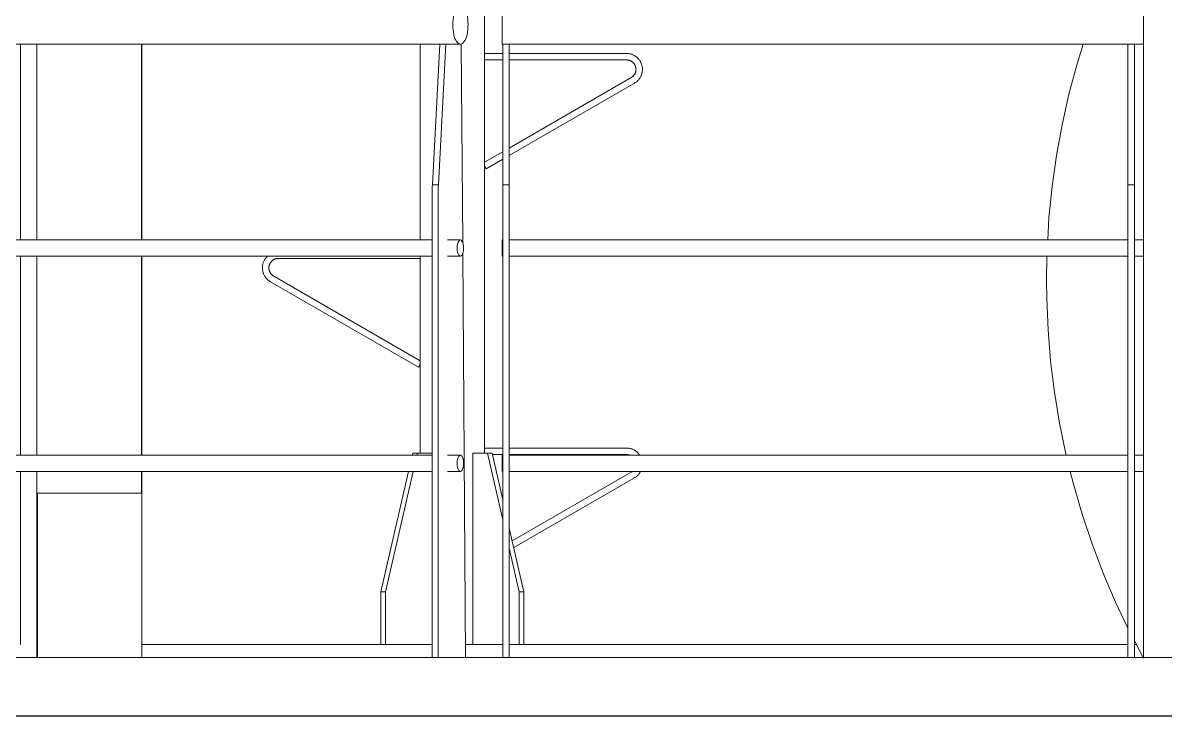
# Model space of a CAD drawing. Header units: metres. Extents: x -3 to 137, y -7 to 15.
# Drawn here: x 46.607 to 48.358, y 2.722 to 3.785 of the extents above; entities that cross this region are included whole.
import ezdxf

# ---------------------------------------------------------------- set-up
doc = ezdxf.new("R2010")
doc.units = ezdxf.units.M
doc.linetypes.add('Centre', pattern=[0.03175, 0.00635, -0.00475, 0.0159, -0.00475])
for name, color, linetype, lineweight in [('A-FLOR', 7, 'Continuous', 9), ('A-FLOR-HRAL', 7, 'Continuous', 9), ('A-FLOR-LEVL', 7, 'Continuous', 9), ('A-GENM', 7, 'Continuous', 9), ('A-WALL-PATT', 7, 'Continuous', 9), ('I-WALL', 7, 'Continuous', 9)]:
    doc.layers.add(name, color=color, linetype=linetype, lineweight=lineweight)

# ---------------------------------------------------------------- blocks, each defined once
blk = doc.blocks.new('M_Corniza Generica - Blanco-V61-Elevation 3 - a')
at = {"layer": 'A-GENM', "color": 8, "true_color": 0x808080}
for p, q in [((5.6205, 3.7525), (5.6205, 3.4525)), ((5.6205, 3.4276), (5.6205, 3.1225)), ((5.6205, 3.0976), (5.6205, 3.0645)), ((5.4605, 3.0645), (5.6205, 3.0645))]:
    blk.add_line(p, q, dxfattribs=at)
blk = doc.blocks.new('Generic Models 1 - Generic Models 1-2589847-Elevation 3 - a')
at = {"layer": 'A-GENM', "color": 8, "true_color": 0x808080}
for p, q in [((1.201, 2.8125), (12.0754, 2.8125)), ((12.2254, 2.7225), (1.051, 2.7225))]:
    blk.add_line(p, q, dxfattribs=at)
blk = doc.blocks.new('Railing - 50 x 12mm-V80-Elevation 3 - a')
at = {"layer": 'A-FLOR-HRAL'}
for p, q in [((6.1743, 3.5368), (6.1743, 3.7525)), ((6.1743, 3.7525), (6.1843, 3.7525)), ((6.1843, 3.7525), (6.1843, 3.5368)), ((6.1743, 3.5368), (6.1743, 3.5246)), ((6.1843, 3.5368), (6.1743, 3.5368)), ((6.1743, 2.8125), (6.1743, 3.5246)), ((6.1843, 3.5246), (6.1843, 3.5368)), ((6.1843, 3.5246), (6.1843, 2.8125))]:
    blk.add_line(p, q, dxfattribs=at)
blk = doc.blocks.new('Railing - Railing-2595904-Elevation 3 - a')
at = {"layer": 'A-FLOR-HRAL'}
for p, q in [((7.1566, 3.8125), (6.1734, 3.8125)), ((6.1734, 3.8125), (6.1734, 3.7825)), ((7.1566, 3.7825), (7.1566, 3.8125)), ((6.1734, 3.7825), (6.1734, 3.7525)), ((7.1566, 3.7525), (7.1566, 3.7825)), ((6.1734, 3.7525), (7.1566, 3.7525)), ((6.1734, 3.4525), (6.1734, 3.44)), ((7.1325, 3.4525), (6.1843, 3.4525)), ((7.1566, 3.4525), (7.1425, 3.4525)), ((7.1566, 3.44), (7.1566, 3.4525)), ((6.1734, 3.44), (6.1734, 3.4275)), ((7.1566, 3.4275), (7.1566, 3.44)), ((6.1843, 3.4275), (7.1325, 3.4275)), ((7.1425, 3.4275), (7.1566, 3.4275)), ((6.1734, 3.1225), (6.1734, 3.11)), ((7.1325, 3.1225), (6.1843, 3.1225)), ((7.1566, 3.1225), (7.1425, 3.1225)), ((7.1566, 3.11), (7.1566, 3.1225)), ((6.1734, 3.11), (6.1734, 3.0975)), ((7.1566, 3.0975), (7.1566, 3.11)), ((6.1843, 3.0975), (7.1325, 3.0975)), ((7.1425, 3.0975), (7.1566, 3.0975))]:
    blk.add_line(p, q, dxfattribs=at)
for p in [(0, 0), (0.9582, 0)]:
    blk.add_blockref('Railing - 50 x 12mm-V80-Elevation 3 - a', p)
blk = doc.blocks.new('Railing - 50 x 12mm-V81-Elevation 3 - a')
at = {"layer": 'A-FLOR-HRAL'}
for p, q in [((5.1574, 3.5368), (5.1691, 3.7525)), ((5.1783, 3.7525), (5.1666, 3.5368)), ((5.1691, 3.7525), (5.1783, 3.7525)), ((5.1874, 3.7525), (5.1783, 3.7525)), ((5.2039, 3.4523), (5.2018, 3.7525)), ((5.1571, 2.8125), (5.1571, 3.5246)), ((5.1666, 3.5368), (5.1574, 3.5368)), ((5.1663, 3.5246), (5.1663, 2.8125)), ((5.2062, 3.1223), (5.204, 3.4275)), ((5.2084, 2.8125), (5.2064, 3.0975))]:
    blk.add_line(p, q, dxfattribs=at)
for centre in [(5.1962, 3.5246), (5.2054, 3.5246)]:
    blk.add_ellipse(centre, major_axis=(0, 0.1), ratio=0.390731, start_param=1.448623, end_param=1.570796, dxfattribs=at)
blk = doc.blocks.new('Railing - 50 x 12mm-V82-Elevation 3 - a')
at = {"layer": 'A-FLOR-HRAL'}
for p, q in [((4.6831, 3.5368), (4.6949, 3.7525)), ((4.7041, 3.7525), (4.6923, 3.5368)), ((4.6949, 3.7525), (4.7041, 3.7525)), ((4.7131, 3.7525), (4.7041, 3.7525)), ((4.7296, 3.4525), (4.7275, 3.7525)), ((4.6828, 2.8125), (4.6828, 3.5246)), ((4.6923, 3.5368), (4.6831, 3.5368)), ((4.692, 3.5246), (4.692, 2.8125)), ((4.732, 3.1225), (4.7298, 3.4275)), ((4.7341, 2.8125), (4.7321, 3.0975))]:
    blk.add_line(p, q, dxfattribs=at)
for centre in [(4.7219, 3.5246), (4.7311, 3.5246)]:
    blk.add_ellipse(centre, major_axis=(0, 0.1), ratio=0.390731, start_param=1.448623, end_param=1.570796, dxfattribs=at)
blk = doc.blocks.new('Railing - 50 x 12mm-V83-Elevation 3 - a')
at = {"layer": 'A-FLOR-HRAL'}
for p, q in [((6.0664, 3.5368), (6.0781, 3.7525)), ((6.0873, 3.7525), (6.0756, 3.5368)), ((6.0781, 3.7525), (6.0873, 3.7525)), ((6.0964, 3.7525), (6.0873, 3.7525)), ((6.1108, 3.7525), (6.1094, 3.7525)), ((6.1129, 3.4486), (6.1108, 3.7525)), ((6.0661, 2.8125), (6.0661, 3.5246)), ((6.0756, 3.5368), (6.0664, 3.5368)), ((6.0753, 3.5246), (6.0753, 2.8125)), ((6.1174, 2.8125), (6.113, 3.4319))]:
    blk.add_line(p, q, dxfattribs=at)
for centre in [(6.1052, 3.5246), (6.1144, 3.5246)]:
    blk.add_ellipse(centre, major_axis=(0, 0.1), ratio=0.390731, start_param=1.448623, end_param=1.570796, dxfattribs=at)
blk = doc.blocks.new('Railing - Railing-2595934-Elevation 3 - a')
at = {"layer": 'A-FLOR-HRAL'}
for p, q in [((6.1094, 3.8125), (4.7031, 3.8125)), ((4.7031, 3.7525), (6.1094, 3.7525)), ((5.1571, 3.4525), (4.7062, 3.4525)), ((6.0661, 3.4525), (5.1804, 3.4525)), ((6.1094, 3.4525), (6.0894, 3.4525)), ((4.7062, 3.4275), (5.1571, 3.4275)), ((5.1804, 3.4275), (6.0661, 3.4275)), ((6.0894, 3.4275), (6.1094, 3.4275)), ((5.1571, 3.1225), (4.7062, 3.1225)), ((6.0661, 3.1225), (5.1804, 3.1225)), ((6.1094, 3.1225), (6.0894, 3.1225)), ((4.7062, 3.0975), (5.1571, 3.0975)), ((5.1804, 3.0975), (6.0661, 3.0975)), ((6.0894, 3.0975), (6.1094, 3.0975))]:
    blk.add_line(p, q, dxfattribs=at)
for centre, major_axis, start_param, end_param in [((4.7031, 3.7825), (0, 0.03), 0, 1.570796), ((6.1094, 3.7825), (0, 0.03), 4.712389, 7.853982), ((4.7031, 3.7825), (0, 0.03), 1.570796, 3.141593), ((6.1094, 3.7825), (0, 0.03), 1.570796, 4.712389), ((6.1094, 3.44), (0, 0.0125), 4.712389, 7.853982), ((6.1094, 3.44), (0, 0.0125), 1.570796, 4.712389), ((6.1094, 3.11), (0, 0.0125), 4.712389, 7.853982), ((6.1094, 3.11), (0, 0.0125), 1.570796, 4.712389)]:
    blk.add_ellipse(centre, major_axis=major_axis, ratio=0.390731, start_param=start_param, end_param=end_param, dxfattribs=at)
for name in ['Railing - 50 x 12mm-V82-Elevation 3 - a', 'Railing - 50 x 12mm-V81-Elevation 3 - a', 'Railing - 50 x 12mm-V83-Elevation 3 - a']:
    blk.add_blockref(name, (0, 0))
blk = doc.blocks.new('M_Escalera acceso cubierta - M_Escalera acceso cubierta-2778226-Elevation 3 - a')
at = {"layer": 'A-GENM', "color": 8, "true_color": 0x808080}
for p, q in [((6.1465, 3.1256), (6.1465, 4.9218)), ((6.0479, 3.7525), (6.0479, 3.4525)), ((6.1743, 3.7384), (6.1465, 3.7384)), ((6.3639, 3.7384), (6.1843, 3.7384)), ((6.1465, 3.7284), (6.1743, 3.7284)), ((6.1843, 3.7284), (6.3639, 3.7284)), ((6.3712, 3.7013), (6.1843, 3.5934)), ((6.1843, 3.5818), (6.3762, 3.6926)), ((6.1743, 3.5876), (6.1465, 3.5716)), ((6.149, 3.5615), (6.1743, 3.5761)), ((6.1465, 3.5658), (6.149, 3.5615)), ((5.8305, 3.4242), (6.0479, 3.4242)), ((6.0479, 3.4275), (6.0479, 3.1256)), ((6.0479, 3.2674), (5.8232, 3.3971)), ((5.8182, 3.3884), (6.0454, 3.2572)), ((6.0454, 3.2572), (6.0479, 3.2616)), ((6.0358, 3.1225), (6.0365, 3.1256)), ((6.0436, 3.1256), (6.0365, 3.1256)), ((6.0436, 3.1256), (6.0428, 3.1225)), ((6.0659, 3.1256), (6.0436, 3.1256)), ((6.0659, 3.1225), (6.0659, 3.1256)), ((6.1508, 3.1256), (6.1285, 3.1256)), ((6.1285, 3.1256), (6.1285, 2.8325)), ((6.1743, 3.1335), (6.1465, 3.1335)), ((6.1743, 3.0236), (6.1508, 3.1256)), ((6.1579, 3.1256), (6.1508, 3.1256)), ((6.1579, 3.1256), (6.1743, 3.0543)), ((6.1587, 3.1235), (6.1743, 3.1235)), ((6.3639, 3.1335), (6.1843, 3.1335)), ((6.1843, 3.1235), (6.3639, 3.1235)), ((5.9876, 2.913), (6.03, 3.0975)), ((6.0371, 3.0975), (5.9947, 2.913)), ((6.0659, 2.8325), (6.0659, 3.0975)), ((6.3712, 3.0963), (6.1888, 2.991)), ((6.1912, 2.9809), (6.3762, 3.0877)), ((6.1843, 3.0108), (6.2067, 2.913)), ((6.1997, 2.913), (6.1843, 2.98)), ((5.9876, 2.8325), (5.9876, 2.913)), ((5.9876, 2.913), (5.9947, 2.913)), ((5.9947, 2.913), (5.9947, 2.8325)), ((6.1997, 2.8325), (6.1997, 2.913)), ((6.1997, 2.913), (6.2067, 2.913)), ((6.2067, 2.913), (6.2067, 2.8325))]:
    blk.add_line(p, q, dxfattribs=at)
at = {"layer": 'A-GENM', "color": 8, "true_color": 0x808080, "flags": 128}
for points in [[(6.3762, 3.6926), (6.377, 3.6931), (6.3778, 3.6937), (6.3786, 3.6942), (6.3794, 3.6949), (6.3801, 3.6955), (6.3809, 3.6962), (6.3816, 3.6968), (6.3822, 3.6976), (6.3829, 3.6983), (6.3835, 3.6991), (6.384, 3.6999), (6.3846, 3.7007), (6.3851, 3.7015), (6.3856, 3.7024), (6.386, 3.7033), (6.3864, 3.7042), (6.3868, 3.7051), (6.3871, 3.706), (6.3874, 3.7069), (6.3877, 3.7079), (6.3879, 3.7088), (6.3881, 3.7098), (6.3882, 3.7108), (6.3883, 3.7117), (6.3884, 3.7127), (6.3884, 3.7137), (6.3884, 3.7147), (6.3884, 3.7157), (6.3883, 3.7166), (6.3881, 3.7176), (6.388, 3.7186), (6.3878, 3.7195), (6.3875, 3.7205), (6.3872, 3.7214), (6.3869, 3.7224), (6.3866, 3.7233), (6.3862, 3.7242), (6.3857, 3.7251), (6.3853, 3.7259), (6.3848, 3.7268), (6.3842, 3.7276), (6.3837, 3.7284), (6.3831, 3.7292), (6.3825, 3.7299), (6.3818, 3.7307), (6.3811, 3.7314), (6.3804, 3.732), (6.3797, 3.7327), (6.3789, 3.7333), (6.3781, 3.7339), (6.3773, 3.7344), (6.3765, 3.735), (6.3756, 3.7354), (6.3747, 3.7359), (6.3738, 3.7363), (6.3729, 3.7367), (6.372, 3.737), (6.3711, 3.7373), (6.3701, 3.7376), (6.3692, 3.7378), (6.3682, 3.738), (6.3673, 3.7382), (6.3663, 3.7383), (6.3653, 3.7384), (6.3643, 3.7384), (6.3639, 3.7384)], [(6.3639, 3.7284), (6.3645, 3.7284), (6.365, 3.7284), (6.3656, 3.7283), (6.3662, 3.7282), (6.3668, 3.7281), (6.3673, 3.728), (6.3679, 3.7279), (6.3685, 3.7277), (6.369, 3.7275), (6.3696, 3.7273), (6.3701, 3.727), (6.3706, 3.7268), (6.3711, 3.7265), (6.3716, 3.7262), (6.3721, 3.7259), (6.3726, 3.7256), (6.373, 3.7252), (6.3735, 3.7248), (6.3739, 3.7244), (6.3743, 3.724), (6.3747, 3.7236), (6.3751, 3.7232), (6.3755, 3.7227), (6.3758, 3.7222), (6.3761, 3.7217), (6.3764, 3.7212), (6.3767, 3.7207), (6.377, 3.7202), (6.3772, 3.7197), (6.3774, 3.7192), (6.3776, 3.7186), (6.3778, 3.7181), (6.378, 3.7175), (6.3781, 3.7169), (6.3782, 3.7164), (6.3783, 3.7158), (6.3784, 3.7152), (6.3784, 3.7146), (6.3784, 3.714), (6.3784, 3.7135), (6.3784, 3.7129), (6.3783, 3.7123), (6.3783, 3.7117), (6.3782, 3.7111), (6.3781, 3.7106), (6.3779, 3.71), (6.3777, 3.7095), (6.3776, 3.7089), (6.3773, 3.7084), (6.3771, 3.7078), (6.3769, 3.7073), (6.3766, 3.7068), (6.3763, 3.7063), (6.376, 3.7058), (6.3756, 3.7053), (6.3753, 3.7049), (6.3749, 3.7044), (6.3745, 3.704), (6.3741, 3.7036), (6.3737, 3.7032), (6.3733, 3.7028), (6.3728, 3.7024), (6.3724, 3.7021), (6.3719, 3.7017), (6.3714, 3.7014), (6.3712, 3.7013)], [(5.8136, 3.4275), (5.8129, 3.4268), (5.8122, 3.4261), (5.8116, 3.4253), (5.811, 3.4245), (5.8104, 3.4237), (5.8098, 3.4229), (5.8093, 3.4221), (5.8088, 3.4212), (5.8084, 3.4204), (5.808, 3.4195), (5.8076, 3.4186), (5.8073, 3.4176), (5.807, 3.4167), (5.8067, 3.4158), (5.8065, 3.4148), (5.8063, 3.4138), (5.8062, 3.4129), (5.806, 3.4119), (5.806, 3.4109), (5.806, 3.4099), (5.806, 3.409), (5.806, 3.408), (5.8061, 3.407), (5.8062, 3.406), (5.8064, 3.4051), (5.8066, 3.4041), (5.8068, 3.4031), (5.8071, 3.4022), (5.8074, 3.4013), (5.8078, 3.4004), (5.8082, 3.3995), (5.8086, 3.3986), (5.8091, 3.3977), (5.8096, 3.3969), (5.8101, 3.396), (5.8106, 3.3952), (5.8112, 3.3944), (5.8119, 3.3937), (5.8125, 3.3929), (5.8132, 3.3922), (5.8139, 3.3916), (5.8147, 3.3909), (5.8154, 3.3903), (5.8162, 3.3897), (5.817, 3.3892), (5.8178, 3.3886), (5.8182, 3.3884)], [(5.8232, 3.3971), (5.8227, 3.3974), (5.8222, 3.3977), (5.8218, 3.398), (5.8213, 3.3984), (5.8209, 3.3988), (5.8204, 3.3992), (5.82, 3.3996), (5.8196, 3.4), (5.8193, 3.4004), (5.8189, 3.4009), (5.8185, 3.4014), (5.8182, 3.4019), (5.8179, 3.4023), (5.8176, 3.4029), (5.8174, 3.4034), (5.8171, 3.4039), (5.8169, 3.4044), (5.8167, 3.405), (5.8165, 3.4055), (5.8164, 3.4061), (5.8163, 3.4067), (5.8162, 3.4072), (5.8161, 3.4078), (5.816, 3.4084), (5.816, 3.409), (5.8159, 3.4096), (5.816, 3.4101), (5.816, 3.4107), (5.816, 3.4113), (5.8161, 3.4119), (5.8162, 3.4125), (5.8163, 3.413), (5.8165, 3.4136), (5.8167, 3.4141), (5.8168, 3.4147), (5.8171, 3.4152), (5.8173, 3.4158), (5.8175, 3.4163), (5.8178, 3.4168), (5.8181, 3.4173), (5.8184, 3.4178), (5.8188, 3.4183), (5.8191, 3.4187), (5.8195, 3.4192), (5.8199, 3.4196), (5.8203, 3.42), (5.8207, 3.4204), (5.8211, 3.4208), (5.8216, 3.4212), (5.8221, 3.4215), (5.8225, 3.4219), (5.823, 3.4222), (5.8235, 3.4224), (5.8241, 3.4227), (5.8246, 3.423), (5.8251, 3.4232), (5.8257, 3.4234), (5.8262, 3.4236), (5.8268, 3.4237), (5.8274, 3.4239), (5.8279, 3.424), (5.8285, 3.4241), (5.8291, 3.4241), (5.8297, 3.4242), (5.8302, 3.4242), (5.8305, 3.4242)], [(6.3842, 3.1226), (6.3837, 3.1234), (6.3831, 3.1242), (6.3825, 3.125), (6.3818, 3.1257), (6.3811, 3.1264), (6.3804, 3.1271), (6.3797, 3.1277), (6.3789, 3.1283), (6.3781, 3.1289), (6.3773, 3.1295), (6.3765, 3.13), (6.3756, 3.1305), (6.3747, 3.1309), (6.3738, 3.1314), (6.3729, 3.1317), (6.372, 3.1321), (6.3711, 3.1324), (6.3701, 3.1327), (6.3692, 3.1329), (6.3682, 3.1331), (6.3673, 3.1332), (6.3663, 3.1334), (6.3653, 3.1334), (6.3643, 3.1335), (6.3639, 3.1335)], [(6.3639, 3.1235), (6.3645, 3.1235), (6.365, 3.1234), (6.3656, 3.1234), (6.3662, 3.1233), (6.3668, 3.1232), (6.3673, 3.1231), (6.3679, 3.1229), (6.3685, 3.1227), (6.369, 3.1225)], [(6.3728, 3.0974), (6.3724, 3.0971), (6.3719, 3.0968), (6.3714, 3.0965), (6.3712, 3.0963)], [(6.3762, 3.0877), (6.377, 3.0882), (6.3778, 3.0887), (6.3786, 3.0893), (6.3794, 3.0899), (6.3801, 3.0905), (6.3809, 3.0912), (6.3816, 3.0919), (6.3822, 3.0926), (6.3829, 3.0934), (6.3835, 3.0941), (6.384, 3.0949), (6.3846, 3.0957), (6.3851, 3.0966), (6.3856, 3.0974)]]:
    blk.add_lwpolyline(points, dxfattribs=at)
blk = doc.blocks.new('M_Estanque - M_Estanque-2786569-Elevation 3 - a')
at = {"layer": 'A-GENM', "color": 8, "true_color": 0x808080}
for p, q in [((7.1565, 3.4526), (7.1565, 3.7532)), ((7.0078, 3.3904), (7.0085, 3.4276)), ((7.1565, 3.1218), (7.1565, 3.4276)), ((7.1565, 2.8116), (7.1565, 3.0969)), ((7.156, 2.8125), (7.1425, 2.8382))]:
    blk.add_line(p, q, dxfattribs=at)
at = {"layer": 'A-GENM', "color": 8, "true_color": 0x808080, "flags": 128}
for points in [[(7.0096, 3.4525), (7.0116, 3.4864), (7.0164, 3.5342), (7.0231, 3.5818), (7.0317, 3.629), (7.0422, 3.6759), (7.0546, 3.7223), (7.0639, 3.7526)], [(7.0381, 3.1225), (7.0375, 3.1248), (7.0278, 3.1718), (7.02, 3.2192), (7.0141, 3.2669), (7.0102, 3.3148), (7.0081, 3.3628), (7.0078, 3.3904)], [(7.1325, 2.8576), (7.1136, 2.8974), (7.0948, 2.9415), (7.0777, 2.9865), (7.0625, 3.032), (7.0491, 3.0781), (7.0443, 3.0975)]]:
    blk.add_lwpolyline(points, dxfattribs=at)

msp = doc.modelspace()

# ---------------------------------------------------------------- hatches: boundary and pattern name
at = {"layer": 'A-WALL-PATT', "true_color": 0x383a4e}
h = msp.add_hatch(dxfattribs=at)
h.set_pattern_fill('FP_3', color=159, style=0, pattern_type=2)
h.set_pattern_definition([(90, (41.95327, 0), (-0.15, 9e-18), [])])
h.paths.add_polyline_path([(42.2227, 2.8325), (42.4369, 2.8325), (42.4393, 3.1868), (42.2227, 3.1868), (42.2227, 2.8457)])
h.paths.add_polyline_path([(42.5394, 2.8325), (43.0621, 2.8325), (43.0621, 2.8605), (43.1477, 2.9105), (43.1477, 3.0975), (42.5394, 3.0975), (42.5394, 2.8457)])
h.paths.add_polyline_path([(43.893, 2.8325), (43.893, 3.0975), (43.7008, 3.0975), (43.7008, 2.9432), (43.8494, 2.8636), (43.8494, 2.8325)])
h.paths.add_polyline_path([(44.3502, 2.8325), (44.3502, 3.0007), (44.3351, 3.0466), (44.3096, 3.146), (44.3079, 3.1542), (44.2953, 3.2314), (44.2882, 3.2958), (44.2876, 3.3057), (44.2834, 3.3057), (44.2591, 3.3277), (44.2591, 2.8325)])
h.paths.add_polyline_path([(44.2092, 2.8325), (44.2094, 2.8325), (44.2112, 3.0975), (43.9678, 3.0975), (43.9714, 2.8325)])
h.paths.add_polyline_path([(46.3082, 2.8325), (46.3255, 2.8325), (46.3255, 2.8678), (46.3093, 2.8349)])
h.paths.add_polyline_path([(46.3766, 2.8325), (46.6038, 2.8325), (46.6038, 3.0975), (46.4094, 3.0975), (46.3923, 3.0334), (46.3755, 2.9832), (46.3765, 2.8457)])
h.paths.add_polyline_path([(46.6288, 2.8325), (46.6294, 2.8325), (46.6288, 2.8457)])
h.paths.add_polyline_path([(46.4255, 3.1225), (46.6038, 3.1225), (46.6038, 3.4275), (46.4451, 3.4275), (46.4464, 3.3856), (46.4405, 3.2693), (46.4292, 3.1893), (46.4189, 3.1354), (46.4161, 3.1225), (46.4224, 3.1225)])
h.paths.add_polyline_path([(43.1477, 3.1225), (43.1477, 3.1868), (42.5394, 3.1868), (42.5394, 3.1225), (43.0979, 3.1225)])
h.paths.add_polyline_path([(43.7008, 3.1225), (43.893, 3.1225), (43.893, 3.4275), (43.7008, 3.4275), (43.7008, 3.1542)])
h.paths.add_polyline_path([(43.9714, 3.1225), (44.2114, 3.1225), (44.2135, 3.4275), (43.9639, 3.4275), (43.9675, 3.1225)])
h.paths.add_polyline_path([(43.1347, 3.2598), (43.1372, 3.2598), (43.1477, 3.2728), (43.1477, 3.4275), (42.5394, 3.4275), (42.5394, 3.3037), (42.9083, 3.3037), (42.9083, 3.2995), (42.9213, 3.2988), (42.9972, 3.2826), (43.0661, 3.2598), (43.1222, 3.2598)])
h.paths.add_polyline_path([(42.2227, 3.3037), (42.4401, 3.3037), (42.4432, 3.7525), (42.2227, 3.7536), (42.2227, 3.3085)])
h.paths.add_polyline_path([(44.2835, 3.3991), (44.2847, 3.3991), (44.2863, 3.4759), (44.2797, 3.4752), (44.2797, 3.3991), (44.2835, 3.3991)])
h.paths.add_polyline_path([(42.8205, 3.4525), (43.1477, 3.4525), (43.1485, 3.5398), (43.1679, 3.7525), (42.533, 3.7521), (42.5345, 3.7483), (42.5394, 3.7236), (42.5394, 3.4525), (42.6819, 3.4525)])
h.paths.add_polyline_path([(46.4466, 3.4525), (46.6038, 3.4525), (46.6038, 3.7525), (46.3905, 3.7525), (46.3925, 3.7467), (46.4227, 3.6288), (46.4361, 3.5455), (46.4427, 3.486), (46.4442, 3.4525)])
h.paths.add_polyline_path([(44.2072, 3.4525), (44.2136, 3.4525), (44.2157, 3.7525), (43.9601, 3.7525), (43.9636, 3.4525), (44.0685, 3.4525)])
h.paths.add_polyline_path([(43.8605, 3.4525), (43.893, 3.4525), (43.8935, 3.5368), (43.9132, 3.7525), (43.3324, 3.7525), (43.3386, 3.6347), (43.7008, 3.6347), (43.7008, 3.4525), (43.7912, 3.4525)])
h.paths.add_polyline_path([(44.2582, 3.5471), (44.2635, 3.5493), (44.2797, 3.551), (44.2956, 3.551), (44.3023, 3.5948), (44.3089, 3.6317), (44.3224, 3.6862), (44.3422, 3.7574), (44.3759, 3.8493), (44.384, 3.869), (43.5743, 3.869), (43.5743, 5.289), (45.1143, 5.289), (45.1143, 3.9694), (45.6734, 3.9694), (45.6734, 3.9338), (45.7693, 3.9338), (45.7693, 3.9694), (45.796, 3.9694), (45.796, 4.0619), (45.8231, 4.0619), (45.8231, 4.0697), (46.2565, 4.0697), (46.2565, 4.0619), (46.2839, 4.0619), (46.2839, 3.9694), (46.2979, 3.9694), (46.3531, 3.8546), (46.3692, 3.8125), (46.6038, 3.8125), (46.6038, 8.0543), (42.2227, 8.0543), (42.2227, 3.7936), (42.4458, 3.7936), (42.4482, 3.8037), (42.4533, 3.8115), (42.4591, 3.8125), (44.2548, 3.8115), (44.2575, 3.8085), (44.2616, 3.7975), (44.2631, 3.7825), (44.2616, 3.7675), (44.2575, 3.7565), (44.2548, 3.7535), (44.2495, 3.7525), (44.2475, 3.7525), (44.2581, 3.5492)])
h.paths.add_polyline_path([(43.2365, 3.6347), (43.2998, 3.6347), (43.3006, 3.7525), (43.2148, 3.7525), (43.2171, 3.6347), (43.2342, 3.6347)])
h.paths.add_polyline_path([(43.6012, 5.6961), (43.5412, 5.6961), (43.5412, 7.6161), (45.1612, 7.6161), (45.1612, 5.6961), (43.6049, 5.6961)])

# ---------------------------------------------------------------- linework, layer by layer
at = {"layer": 'A-FLOR', "color": 8, "true_color": 0x808080}
for p, q in [((46.7894, 2.8325), (47.2345, 2.8325)), ((47.2856, 2.8325), (47.3426, 2.8325)), ((47.3526, 2.8325), (48.3009, 2.8325)), ((48.3109, 2.8325), (48.3146, 2.8325))]:
    msp.add_line(p, q, dxfattribs=at)
at = {"layer": 'A-FLOR-LEVL', "color": 253, "linetype": 'Centre', "true_color": 0xaaaaaa}
msp.add_line((39.3622, 2.8125), (58.5325, 2.8125), dxfattribs=at)
at = {"layer": 'I-WALL'}
for p, q in [((46.6288, 3.7525), (46.6288, 3.4521)), ((46.7894, 3.7525), (46.7894, 3.4525)), ((46.6288, 3.4279), (46.6288, 3.1221)), ((46.7894, 3.4276), (46.7894, 3.1225)), ((46.6288, 3.0979), (46.6288, 2.8125)), ((46.7894, 3.0976), (46.7894, 2.8125)), ((46.6294, 2.8125), (46.6294, 3.0645)), ((53.3687, 2.7231), (42.2194, 2.7231))]:
    msp.add_line(p, q, dxfattribs=at)

# ---------------------------------------------------------------- block references
at = {"layer": 'A-FLOR-HRAL'}
for name in ['Railing - Railing-2595934-Elevation 3 - a', 'Railing - Railing-2595904-Elevation 3 - a']:
    msp.add_blockref(name, (41.1684, 0), dxfattribs=at)
at = {"layer": 'A-GENM', "color": 8, "true_color": 0x808080}
for name in ['M_Escalera acceso cubierta - M_Escalera acceso cubierta-2778226-Elevation 3 - a', 'M_Corniza Generica - Blanco-V61-Elevation 3 - a', 'M_Estanque - M_Estanque-2786569-Elevation 3 - a', 'Generic Models 1 - Generic Models 1-2589847-Elevation 3 - a']:
    msp.add_blockref(name, (41.1684, 0), dxfattribs=at)

doc.saveas('drawing.dxf')
